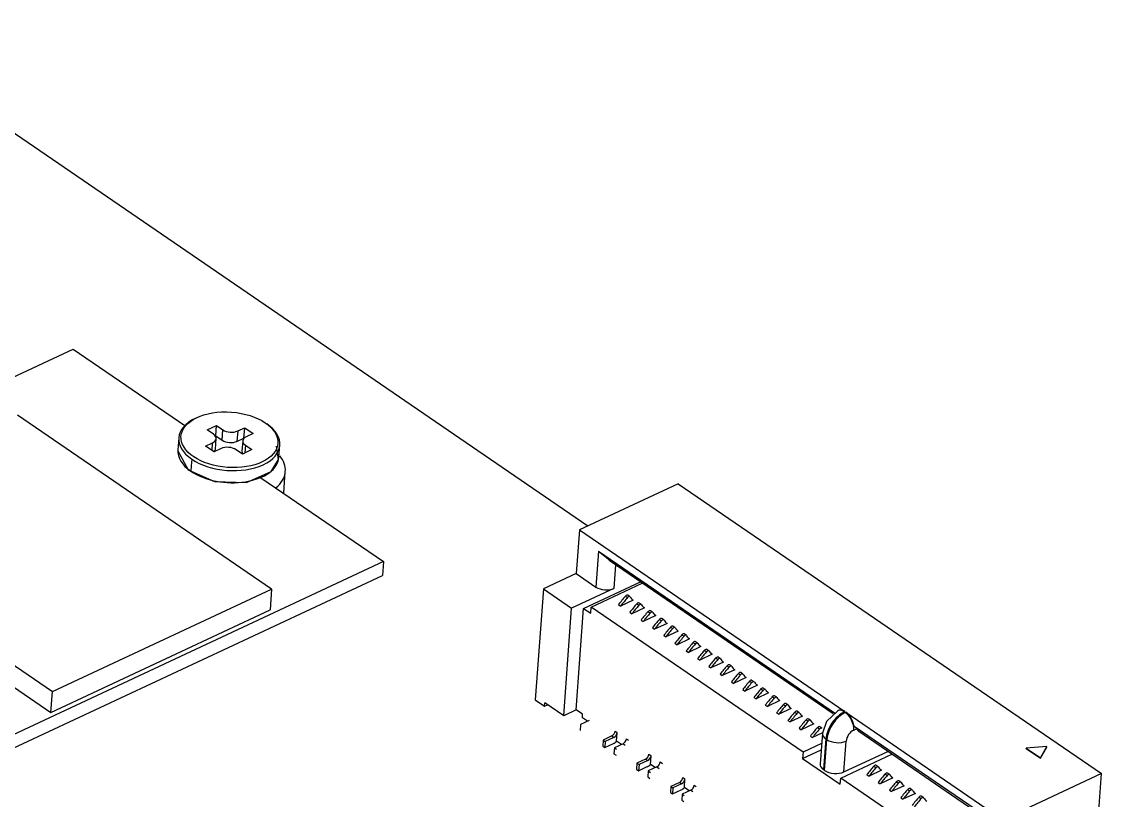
# Model space of a CAD drawing. Header units: millimetres. Extents: x 239 to 841, y 198 to 536.
# Drawn here: x 810.3 to 835.87, y 223.25 to 241.69 of the extents above; entities that cross this region are included whole.
import ezdxf

# ---------------------------------------------------------------- set-up
doc = ezdxf.new("R2010")
doc.units = ezdxf.units.MM

msp = doc.modelspace()

# ---------------------------------------------------------------- linework, layer by layer
for p, q in [((806.269, 241.689), (823.709, 229.748)), ((790.504, 224.105), (811.517, 233.935)), ((811.517, 233.935), (814.163, 232.123)), ((816.217, 228.25), (810.202, 232.369)), ((814.691, 232.02), (814.914, 232.124)), ((814.842, 231.917), (814.691, 232.02)), ((814.896, 231.879), (814.914, 232.124)), ((814.914, 232.124), (815.064, 232.022)), ((815.046, 231.776), (815.064, 232.022)), ((815.416, 231.994), (815.399, 231.748)), ((815.416, 231.994), (815.583, 232.072)), ((815.565, 231.826), (815.583, 232.072)), ((815.583, 232.072), (815.784, 231.935)), ((815.784, 231.935), (815.617, 231.857)), ((814.02, 231.832), (814, 231.546)), ((814.657, 231.638), (814.823, 231.716)), ((814.81, 231.533), (814.823, 231.716)), ((814.887, 231.875), (814.896, 231.879)), ((814.888, 231.567), (814.906, 231.813)), ((814.896, 231.879), (815.046, 231.776)), ((815.399, 231.748), (815.565, 231.826)), ((815.535, 231.76), (815.517, 231.515)), ((815.565, 231.826), (815.568, 231.824)), ((814.857, 231.501), (814.657, 231.638)), ((815.024, 231.579), (814.857, 231.501)), ((815.527, 231.448), (815.376, 231.551)), ((815.749, 231.552), (815.527, 231.448)), ((815.599, 231.655), (815.586, 231.476)), ((815.599, 231.655), (815.749, 231.552)), ((816.393, 231.372), (816.414, 231.659)), ((816.507, 230.519), (816.544, 231.032)), ((815.967, 230.888), (818.87, 228.901)), ((825.843, 230.746), (823.508, 229.654)), ((825.843, 230.746), (835.869, 223.882)), ((805.012, 229.941), (811.028, 225.822)), ((823.508, 229.654), (823.432, 228.618)), ((823.508, 229.654), (829.796, 225.348)), ((804.976, 229.45), (810.992, 225.331)), ((823.962, 229.149), (823.9, 228.298)), ((823.962, 229.149), (829.575, 225.306)), ((818.87, 228.901), (790.696, 215.721)), ((818.87, 228.901), (818.846, 228.574)), ((829.514, 225.295), (824.234, 228.91)), ((823.432, 228.618), (822.654, 228.254)), ((823.432, 228.618), (823.9, 228.298)), ((824.364, 228.822), (824.323, 228.264)), ((790.672, 215.393), (818.846, 228.574)), ((823.608, 227.792), (824.951, 228.42)), ((823.786, 227.821), (824.998, 228.388)), ((811.028, 225.822), (816.217, 228.25)), ((816.217, 228.25), (816.182, 227.759)), ((822.654, 228.254), (822.463, 225.626)), ((822.654, 228.254), (823.322, 227.796)), ((824.323, 228.264), (823.322, 227.796)), ((824.704, 228.068), (824.654, 228.103)), ((824.434, 227.883), (824.484, 227.849)), ((824.781, 227.987), (824.484, 227.849)), ((824.599, 228.083), (824.649, 228.049)), ((824.866, 227.9), (824.916, 227.866)), ((824.971, 227.885), (824.921, 227.92)), ((810.992, 225.331), (816.182, 227.759)), ((823.137, 225.25), (823.322, 227.796)), ((823.434, 225.389), (823.608, 227.792)), ((823.608, 227.792), (823.775, 227.677)), ((823.775, 227.677), (823.786, 227.821)), ((828.804, 224.385), (823.786, 227.821)), ((824.701, 227.7), (824.751, 227.666)), ((825.048, 227.804), (824.751, 227.666)), ((825.315, 227.621), (825.019, 227.483)), ((825.134, 227.717), (825.184, 227.683)), ((825.239, 227.702), (825.189, 227.737)), ((824.969, 227.517), (825.019, 227.483)), ((825.236, 227.334), (825.286, 227.3)), ((825.583, 227.438), (825.286, 227.3)), ((825.401, 227.534), (825.451, 227.5)), ((825.506, 227.519), (825.456, 227.553)), ((825.668, 227.351), (825.718, 227.316)), ((825.774, 227.336), (825.723, 227.37)), ((825.503, 227.151), (825.554, 227.116)), ((825.85, 227.255), (825.554, 227.116)), ((826.117, 227.072), (825.821, 226.933)), ((825.936, 227.168), (825.986, 227.133)), ((826.041, 227.153), (825.991, 227.187)), ((825.771, 226.968), (825.821, 226.933)), ((826.385, 226.889), (826.088, 226.75)), ((826.203, 226.985), (826.253, 226.95)), ((826.308, 226.97), (826.258, 227.004)), ((826.576, 226.787), (826.526, 226.821)), ((826.038, 226.785), (826.088, 226.75)), ((826.306, 226.602), (826.356, 226.567)), ((826.652, 226.706), (826.356, 226.567)), ((826.47, 226.802), (826.521, 226.767)), ((826.738, 226.619), (826.788, 226.584)), ((826.843, 226.604), (826.793, 226.638)), ((826.573, 226.419), (826.623, 226.384)), ((826.92, 226.523), (826.623, 226.384)), ((827.187, 226.34), (826.89, 226.201)), ((827.005, 226.436), (827.055, 226.401)), ((827.11, 226.421), (827.06, 226.455)), ((826.84, 226.236), (826.89, 226.201)), ((827.108, 226.052), (827.158, 226.018)), ((827.454, 226.157), (827.158, 226.018)), ((827.273, 226.252), (827.323, 226.218)), ((827.378, 226.238), (827.328, 226.272)), ((827.54, 226.069), (827.59, 226.035)), ((827.645, 226.055), (827.595, 226.089)), ((810.992, 225.331), (811.028, 225.822)), ((827.375, 225.869), (827.425, 225.835)), ((827.722, 225.974), (827.425, 225.835)), ((827.989, 225.791), (827.692, 225.652)), ((827.807, 225.886), (827.857, 225.852)), ((827.912, 225.872), (827.862, 225.906)), ((822.463, 225.626), (822.68, 225.477)), ((822.68, 225.477), (822.686, 225.559)), ((823.137, 225.25), (822.686, 225.559)), ((827.642, 225.686), (827.692, 225.652)), ((828.256, 225.608), (827.96, 225.469)), ((828.075, 225.703), (828.125, 225.669)), ((828.18, 225.689), (828.13, 225.723)), ((828.447, 225.506), (828.397, 225.54)), ((822.68, 225.477), (822.755, 225.512)), ((823.434, 225.389), (823.137, 225.25)), ((823.584, 225.286), (823.434, 225.389)), ((823.578, 225.204), (823.584, 225.286)), ((827.91, 225.503), (827.96, 225.469)), ((828.177, 225.32), (828.227, 225.286)), ((828.524, 225.425), (828.227, 225.286)), ((828.342, 225.52), (828.392, 225.486)), ((828.609, 225.337), (828.659, 225.303)), ((828.715, 225.322), (828.664, 225.357)), ((829.639, 225.377), (829.627, 225.372)), ((829.796, 225.348), (829.784, 225.343)), ((829.784, 225.343), (829.808, 225.327)), ((829.808, 225.327), (829.819, 225.332)), ((829.819, 225.332), (833.534, 222.789)), ((823.535, 225.042), (823.524, 224.899)), ((823.739, 225.138), (823.535, 225.042)), ((823.701, 225.12), (823.578, 225.204)), ((828.444, 225.137), (828.495, 225.103)), ((828.791, 225.242), (828.495, 225.103)), ((829.058, 225.059), (828.762, 224.92)), ((828.877, 225.154), (828.927, 225.12)), ((828.982, 225.139), (828.932, 225.174)), ((824.273, 224.772), (824.069, 224.676)), ((824.273, 224.772), (824.323, 224.737)), ((824.353, 224.888), (824.403, 224.854)), ((824.389, 224.649), (824.403, 224.854)), ((828.712, 224.954), (828.762, 224.92)), ((828.979, 224.771), (829.029, 224.737)), ((829.262, 224.846), (829.029, 224.737)), ((829.144, 224.971), (829.194, 224.937)), ((829.249, 224.956), (829.199, 224.991)), ((829.261, 224.839), (829.208, 224.11)), ((830.006, 224.912), (830.07, 224.942)), ((830.012, 225.007), (833.052, 222.925)), ((830.07, 224.942), (830.122, 224.88)), ((832.977, 222.924), (830.122, 224.88)), ((824.069, 224.676), (824.059, 224.533)), ((824.059, 224.533), (824.109, 224.499)), ((824.069, 224.676), (824.12, 224.642)), ((824.12, 224.642), (824.109, 224.499)), ((824.109, 224.499), (824.313, 224.594)), ((824.323, 224.737), (824.12, 224.642)), ((824.541, 224.588), (824.337, 224.493)), ((824.503, 224.571), (824.389, 224.649)), ((824.541, 224.588), (824.591, 224.554)), ((824.621, 224.705), (824.671, 224.671)), ((829.243, 224.59), (828.804, 224.385)), ((829.344, 224.702), (829.291, 223.974)), ((829.314, 223.958), (829.367, 224.686)), ((829.344, 224.702), (829.367, 224.686)), ((829.773, 223.922), (829.826, 224.65)), ((834.578, 224.522), (834.09, 224.486)), ((834.423, 224.245), (834.577, 224.51)), ((834.424, 224.258), (834.578, 224.522)), ((834.577, 224.51), (834.578, 224.522)), ((824.337, 224.493), (824.326, 224.35)), ((824.326, 224.35), (824.376, 224.315)), ((824.337, 224.493), (824.387, 224.459)), ((825.155, 224.339), (825.206, 224.305)), ((825.191, 224.1), (825.206, 224.305)), ((828.793, 224.242), (829.232, 224.447)), ((828.804, 224.385), (828.793, 224.242)), ((829.696, 223.774), (830.908, 224.341)), ((829.773, 223.922), (830.811, 224.407)), ((834.089, 224.474), (834.09, 224.486)), ((834.089, 224.474), (834.423, 224.245)), ((834.09, 224.486), (834.424, 224.258)), ((834.423, 224.245), (834.424, 224.258)), ((824.871, 224.127), (824.861, 223.984)), ((825.075, 224.222), (824.871, 224.127)), ((824.871, 224.127), (824.922, 224.093)), ((824.922, 224.093), (824.911, 223.949)), ((824.911, 223.949), (825.115, 224.045)), ((825.125, 224.188), (824.922, 224.093)), ((825.075, 224.222), (825.125, 224.188)), ((825.343, 224.039), (825.139, 223.944)), ((825.305, 224.022), (825.191, 224.1)), ((825.343, 224.039), (825.393, 224.005)), ((825.423, 224.156), (825.473, 224.122)), ((828.793, 224.242), (829.686, 223.631)), ((830.481, 224.056), (830.531, 224.022)), ((830.586, 224.041), (830.536, 224.075)), ((824.861, 223.984), (824.911, 223.949)), ((825.139, 223.944), (825.128, 223.801)), ((825.128, 223.801), (825.179, 223.766)), ((825.139, 223.944), (825.189, 223.91)), ((825.958, 223.79), (826.008, 223.755)), ((825.993, 223.551), (826.008, 223.755)), ((829.314, 223.958), (829.291, 223.974)), ((829.686, 223.631), (829.696, 223.774)), ((832.141, 222.1), (829.696, 223.774)), ((830.316, 223.856), (830.366, 223.821)), ((830.663, 223.96), (830.366, 223.821)), ((830.93, 223.777), (830.633, 223.638)), ((830.748, 223.873), (830.798, 223.838)), ((830.853, 223.858), (830.803, 223.892)), ((835.869, 223.882), (833.534, 222.789)), ((835.725, 221.904), (835.869, 223.882)), ((825.674, 223.578), (825.663, 223.435)), ((825.877, 223.673), (825.674, 223.578)), ((825.674, 223.578), (825.724, 223.543)), ((825.724, 223.543), (825.713, 223.4)), ((825.713, 223.4), (825.917, 223.496)), ((825.928, 223.639), (825.724, 223.543)), ((825.877, 223.673), (825.928, 223.639)), ((826.145, 223.49), (825.941, 223.395)), ((826.107, 223.473), (825.993, 223.551)), ((826.145, 223.49), (826.195, 223.456)), ((826.225, 223.607), (826.275, 223.572)), ((830.583, 223.673), (830.633, 223.638)), ((830.851, 223.49), (830.901, 223.455)), ((831.197, 223.594), (830.901, 223.455)), ((831.016, 223.69), (831.066, 223.655)), ((831.121, 223.675), (831.071, 223.709)), ((831.283, 223.507), (831.333, 223.472)), ((831.388, 223.492), (831.338, 223.526)), ((825.663, 223.435), (825.713, 223.4)), ((825.941, 223.395), (825.93, 223.251)), ((825.93, 223.251), (825.981, 223.217)), ((825.941, 223.395), (825.991, 223.36)), ((831.118, 223.307), (831.168, 223.272)), ((831.465, 223.411), (831.168, 223.272)), ((831.55, 223.324), (831.6, 223.289)), ((831.655, 223.309), (831.605, 223.343))]:
    msp.add_line(p, q)
for points in [[(813.998, 231.522), (814.241, 231.075), (814.867, 230.794), (815.624, 230.777), (816.211, 231.032), (816.385, 231.317), (816.332, 231.632)], [(814.327, 231.329), (814.316, 231.169), (814.307, 231.043)], [(823.962, 229.149), (824.119, 229.022), (824.234, 228.91)], [(829.626, 225.371), (829.356, 225.113), (829.261, 224.839)], [(830.012, 225.007), (830.047, 224.969), (830.07, 224.942)]]:
    msp.add_lwpolyline(points)
msp.add_ellipse((815.22, 231.786), major_axis=(-1.147, 0.083), ratio=0.571137)
for centre, major_axis, ratio, start_param, end_param in [((815.217, 231.745), (1.197, -0.087), 0.571137, 2.350305, 3.916733), ((815.217, 231.745), (1.197, -0.087), 0.571137, 3.916733, 7.058325), ((815.249, 232.108), (-0.249, 0.018), 0.571137, 0.77514, 2.345936), ((814.656, 231.831), (-0.249, 0.018), 0.571137, 2.345936, 3.916733), ((815.232, 231.863), (0.249, -0.018), 0.571137, 3.916733, 5.487529), ((815.784, 231.742), (-0.249, 0.018), 0.571137, 5.487529, 7.058325), ((815.196, 231.459), (-1.197, 0.087), 0.571137, 6.283137, 7.058325), ((814.638, 231.585), (0.249, -0.018), 0.571137, 5.799528, 6.283162), ((815.191, 231.465), (-0.249, 0.018), 0.571137, 3.916733, 5.487529), ((815.766, 231.497), (0.249, -0.018), 0.571137, 3.141569, 3.578324), ((815.196, 231.459), (-1.197, 0.087), 0.571137, 0.77514, 3.141545), ((815.173, 231.131), (1.371, -0.1), 0.571137, 0, 0.484543), ((815.173, 231.131), (1.371, -0.1), 0.571137, 5.746416, 6.283185), ((824.123, 228.402), (0.299, -0.022), 0.571137, 3.916733, 5.487529), ((824.62, 228.053), (0.0339, 0.0495), 0.586355, 0.000025, 1.357295), ((825.34, 227.036), (1.186, 1.733), 0.586355, 1.357295, 1.481753), ((825.391, 227.002), (1.186, 1.733), 0.586355, 1.357295, 1.481753), ((824.67, 228.019), (0.0339, 0.0495), 0.586355, 6.019346, 7.64048), ((825.608, 226.853), (1.186, 1.733), 0.586355, 1.357295, 1.481753), ((825.127, 228.502), (-0.35, -0.512), 0.586355, 6.019346, 6.29661), ((825.658, 226.819), (1.186, 1.733), 0.586355, 1.357295, 1.481753), ((824.887, 227.87), (0.0339, 0.0495), 0.586355, 0.000025, 1.357295), ((824.938, 227.836), (0.0339, 0.0495), 0.586355, 6.019346, 7.64048), ((825.394, 228.319), (-0.35, -0.512), 0.586355, 6.019346, 6.29661), ((825.875, 226.67), (1.186, 1.733), 0.586355, 1.357295, 1.481753), ((825.925, 226.636), (1.186, 1.733), 0.586355, 1.357295, 1.481753), ((825.155, 227.687), (0.0339, 0.0495), 0.586355, 0.000025, 1.357295), ((825.205, 227.653), (0.0339, 0.0495), 0.586355, 6.019346, 7.64048), ((825.662, 228.136), (-0.35, -0.512), 0.586355, 6.019346, 6.29661), ((826.143, 226.487), (1.186, 1.733), 0.586355, 1.357295, 1.481753), ((826.193, 226.453), (1.186, 1.733), 0.586355, 1.357295, 1.481753), ((825.422, 227.504), (0.0339, 0.0495), 0.586355, 0.000025, 1.357295), ((825.472, 227.47), (0.0339, 0.0495), 0.586355, 6.019346, 7.64048), ((826.41, 226.304), (1.186, 1.733), 0.586355, 1.357295, 1.481753), ((825.929, 227.953), (-0.35, -0.512), 0.586355, 6.019346, 6.29661), ((825.69, 227.321), (0.0339, 0.0495), 0.586355, 0.000025, 1.357295), ((825.74, 227.287), (0.0339, 0.0495), 0.586355, 6.019346, 7.64048), ((826.196, 227.77), (-0.35, -0.512), 0.586355, 6.019346, 6.29661), ((826.46, 226.27), (1.186, 1.733), 0.586355, 1.357295, 1.481753), ((826.677, 226.121), (1.186, 1.733), 0.586355, 1.357295, 1.481753), ((826.727, 226.086), (1.186, 1.733), 0.586355, 1.357295, 1.481753), ((825.957, 227.138), (0.0339, 0.0495), 0.586355, 0.000025, 1.357295), ((826.007, 227.104), (0.0339, 0.0495), 0.586355, 6.019346, 7.64048), ((826.464, 227.586), (-0.35, -0.512), 0.586355, 6.019346, 6.29661), ((826.945, 225.938), (1.186, 1.733), 0.586355, 1.357295, 1.481753), ((826.995, 225.903), (1.186, 1.733), 0.586355, 1.357295, 1.481753), ((826.224, 226.955), (0.0339, 0.0495), 0.586355, 0.000025, 1.357295), ((826.274, 226.92), (0.0339, 0.0495), 0.586355, 6.019346, 7.64048), ((826.731, 227.403), (-0.35, -0.512), 0.586355, 6.019346, 6.29661), ((826.492, 226.772), (0.0339, 0.0495), 0.586355, 0.000025, 1.357295), ((827.212, 225.755), (1.186, 1.733), 0.586355, 1.357295, 1.481753), ((827.262, 225.72), (1.186, 1.733), 0.586355, 1.357295, 1.481753), ((826.542, 226.737), (0.0339, 0.0495), 0.586355, 6.019346, 7.64048), ((827.479, 225.572), (1.186, 1.733), 0.586355, 1.357295, 1.481753), ((826.998, 227.22), (-0.35, -0.512), 0.586355, 6.019346, 6.29661), ((827.53, 225.537), (1.186, 1.733), 0.586355, 1.357295, 1.481753), ((826.759, 226.589), (0.0339, 0.0495), 0.586355, 0.000025, 1.357295), ((826.809, 226.554), (0.0339, 0.0495), 0.586355, 6.019346, 7.64048), ((827.266, 227.037), (-0.35, -0.512), 0.586355, 6.019346, 6.29661), ((827.747, 225.389), (1.186, 1.733), 0.586355, 1.357295, 1.481753), ((827.797, 225.354), (1.186, 1.733), 0.586355, 1.357295, 1.481753), ((827.026, 226.406), (0.0339, 0.0495), 0.586355, 0.000025, 1.357295), ((827.076, 226.371), (0.0339, 0.0495), 0.586355, 6.019346, 7.64048), ((827.533, 226.854), (-0.35, -0.512), 0.586355, 6.019346, 6.29661), ((828.014, 225.205), (1.186, 1.733), 0.586355, 1.357295, 1.481753), ((828.064, 225.171), (1.186, 1.733), 0.586355, 1.357295, 1.481753), ((827.294, 226.223), (0.0339, 0.0495), 0.586355, 0.000025, 1.357295), ((827.344, 226.188), (0.0339, 0.0495), 0.586355, 6.019346, 7.64048), ((828.281, 225.022), (1.186, 1.733), 0.586355, 1.357295, 1.481753), ((827.801, 226.671), (-0.35, -0.512), 0.586355, 6.019346, 6.29661), ((827.561, 226.04), (0.0339, 0.0495), 0.586355, 0.000025, 1.357295), ((827.611, 226.005), (0.0339, 0.0495), 0.586355, 6.019346, 7.64048), ((828.068, 226.488), (-0.35, -0.512), 0.586355, 6.019346, 6.29661), ((828.332, 224.988), (1.186, 1.733), 0.586355, 1.357295, 1.481753), ((828.549, 224.839), (1.186, 1.733), 0.586355, 1.357295, 1.481753), ((828.599, 224.805), (1.186, 1.733), 0.586355, 1.357295, 1.481753), ((827.828, 225.856), (0.0339, 0.0495), 0.586355, 0.000025, 1.357295), ((827.879, 225.822), (0.0339, 0.0495), 0.586355, 6.019346, 7.64048), ((828.335, 226.305), (-0.35, -0.512), 0.586355, 6.019346, 6.29661), ((828.816, 224.656), (1.186, 1.733), 0.586355, 1.357295, 1.481753), ((828.866, 224.622), (1.186, 1.733), 0.586355, 1.357295, 1.481753), ((828.096, 225.673), (0.0339, 0.0495), 0.586355, 0.000025, 1.357295), ((828.146, 225.639), (0.0339, 0.0495), 0.586355, 6.019346, 7.64048), ((828.603, 226.122), (-0.35, -0.512), 0.586355, 6.019346, 6.29661), ((828.363, 225.49), (0.0339, 0.0495), 0.586355, 0.000025, 1.357295), ((829.084, 224.473), (1.186, 1.733), 0.586355, 1.357295, 1.481753), ((829.134, 224.439), (1.186, 1.733), 0.586355, 1.357295, 1.481753), ((828.413, 225.456), (0.0339, 0.0495), 0.586355, 6.019346, 7.64048), ((829.351, 224.29), (1.186, 1.733), 0.586355, 1.357295, 1.481753), ((828.87, 225.939), (-0.35, -0.512), 0.586355, 6.019346, 6.29661), ((829.401, 224.256), (1.186, 1.733), 0.586355, 1.357295, 1.481753), ((828.631, 225.307), (0.0339, 0.0495), 0.586355, 0.000025, 1.357295), ((828.681, 225.273), (0.0339, 0.0495), 0.586355, 6.019346, 7.64048), ((829.137, 225.756), (-0.35, -0.512), 0.586355, 6.019346, 6.29661), ((829.752, 224.893), (-0.311, -0.454), 0.586355, 3.924101, 5.494898), ((829.775, 224.877), (0.311, 0.454), 0.586355, 0.782509, 2.353305), ((829.765, 225.077), (0.138, -0.294), 0.574447, 2.369341, 3.147794), ((829.776, 225.082), (-0.138, 0.294), 0.574447, 5.510934, 6.283168), ((829.788, 225.061), (0.138, -0.294), 0.574447, 0.798545, 2.369341), ((829.8, 225.066), (-0.138, 0.294), 0.574447, 4.252904, 5.510934), ((829.618, 224.107), (1.186, 1.733), 0.586355, 1.357295, 1.481753), ((829.668, 224.073), (1.186, 1.733), 0.586355, 1.357295, 1.481753), ((828.898, 225.124), (0.0339, 0.0495), 0.586355, 0.000025, 1.357295), ((828.948, 225.09), (0.0339, 0.0495), 0.586355, 6.019346, 7.64048), ((829.405, 225.573), (-0.35, -0.512), 0.586355, 6.019346, 6.29661), ((824.279, 224.853), (-0.0565, -0.0825), 0.586355, 0.782509, 2.353305), ((824.329, 224.819), (-0.0565, -0.0825), 0.586355, 0.782509, 2.353305), ((829.886, 223.924), (1.186, 1.733), 0.586355, 1.357295, 1.481753), ((829.936, 223.89), (1.186, 1.733), 0.586355, 1.357295, 1.481753), ((829.165, 224.941), (0.0339, 0.0495), 0.586355, 0.000025, 1.357295), ((829.215, 224.907), (0.0339, 0.0495), 0.586355, 6.019346, 7.64048), ((829.585, 224.815), (-0.324, 0.024), 0.571137, 6.278695, 7.058325), ((829.992, 224.728), (0.127, 0.186), 0.586355, 0.782509, 2.353305), ((824.329, 224.819), (0.155, 0.227), 0.586355, 3.924101, 4.313604), ((824.547, 224.67), (-0.0565, -0.0825), 0.586355, 0.782509, 2.353305), ((829.608, 224.799), (-0.324, 0.024), 0.571137, 0.77514, 2.345936), ((825.081, 224.304), (-0.0565, -0.0825), 0.586355, 0.782509, 2.353305), ((825.131, 224.27), (-0.0565, -0.0825), 0.586355, 0.782509, 2.353305), ((825.131, 224.27), (0.155, 0.227), 0.586355, 3.924101, 4.313604), ((825.349, 224.121), (-0.0565, -0.0825), 0.586355, 0.782509, 2.353305), ((829.532, 224.086), (0.324, -0.024), 0.571137, 3.141569, 3.916733), ((831.222, 223.009), (1.186, 1.733), 0.586355, 1.357295, 1.481753), ((831.273, 222.975), (1.186, 1.733), 0.586355, 1.357295, 1.481753), ((830.502, 224.026), (0.0339, 0.0495), 0.586355, 0.000025, 1.357295), ((830.552, 223.992), (0.0339, 0.0495), 0.586355, 6.019346, 7.64048), ((831.009, 224.475), (-0.35, -0.512), 0.586355, 6.019346, 6.29661), ((825.883, 223.755), (-0.0565, -0.0825), 0.586355, 0.782509, 2.353305), ((825.934, 223.721), (-0.0565, -0.0825), 0.586355, 0.782509, 2.353305), ((829.555, 224.07), (0.324, -0.024), 0.571137, 3.916733, 5.487529), ((831.49, 222.826), (1.186, 1.733), 0.586355, 1.357295, 1.481753), ((831.54, 222.791), (1.186, 1.733), 0.586355, 1.357295, 1.481753), ((830.769, 223.843), (0.0339, 0.0495), 0.586355, 0.000025, 1.357295), ((830.82, 223.809), (0.0339, 0.0495), 0.586355, 6.019346, 7.64048), ((831.276, 224.291), (-0.35, -0.512), 0.586355, 6.019346, 6.29661), ((825.934, 223.721), (0.155, 0.227), 0.586355, 3.924101, 4.313604), ((826.151, 223.572), (-0.0565, -0.0825), 0.586355, 0.782509, 2.353305), ((831.757, 222.643), (1.186, 1.733), 0.586355, 1.357295, 1.481753), ((831.807, 222.608), (1.186, 1.733), 0.586355, 1.357295, 1.481753), ((831.037, 223.66), (0.0339, 0.0495), 0.586355, 0.000025, 1.357295), ((831.087, 223.625), (0.0339, 0.0495), 0.586355, 6.019346, 7.64048), ((832.024, 222.46), (1.186, 1.733), 0.586355, 1.357295, 1.481753), ((831.544, 224.108), (-0.35, -0.512), 0.586355, 6.019346, 6.29661), ((831.304, 223.477), (0.0339, 0.0495), 0.586355, 0.000025, 1.357295), ((831.354, 223.442), (0.0339, 0.0495), 0.586355, 6.019346, 7.64048), ((831.811, 223.925), (-0.35, -0.512), 0.586355, 6.019346, 6.29661), ((832.075, 222.425), (1.186, 1.733), 0.586355, 1.357295, 1.481753), ((832.292, 222.277), (1.186, 1.733), 0.586355, 1.357295, 1.481753), ((832.342, 222.242), (1.186, 1.733), 0.586355, 1.357295, 1.481753), ((831.571, 223.294), (0.0339, 0.0495), 0.586355, 0.000025, 1.357295), ((831.622, 223.259), (0.0339, 0.0495), 0.586355, 6.019346, 7.64048), ((832.078, 223.742), (-0.35, -0.512), 0.586355, 6.019346, 6.29661)]:
    msp.add_ellipse(centre, major_axis=major_axis, ratio=ratio, start_param=start_param, end_param=end_param)

doc.saveas('drawing.dxf')
